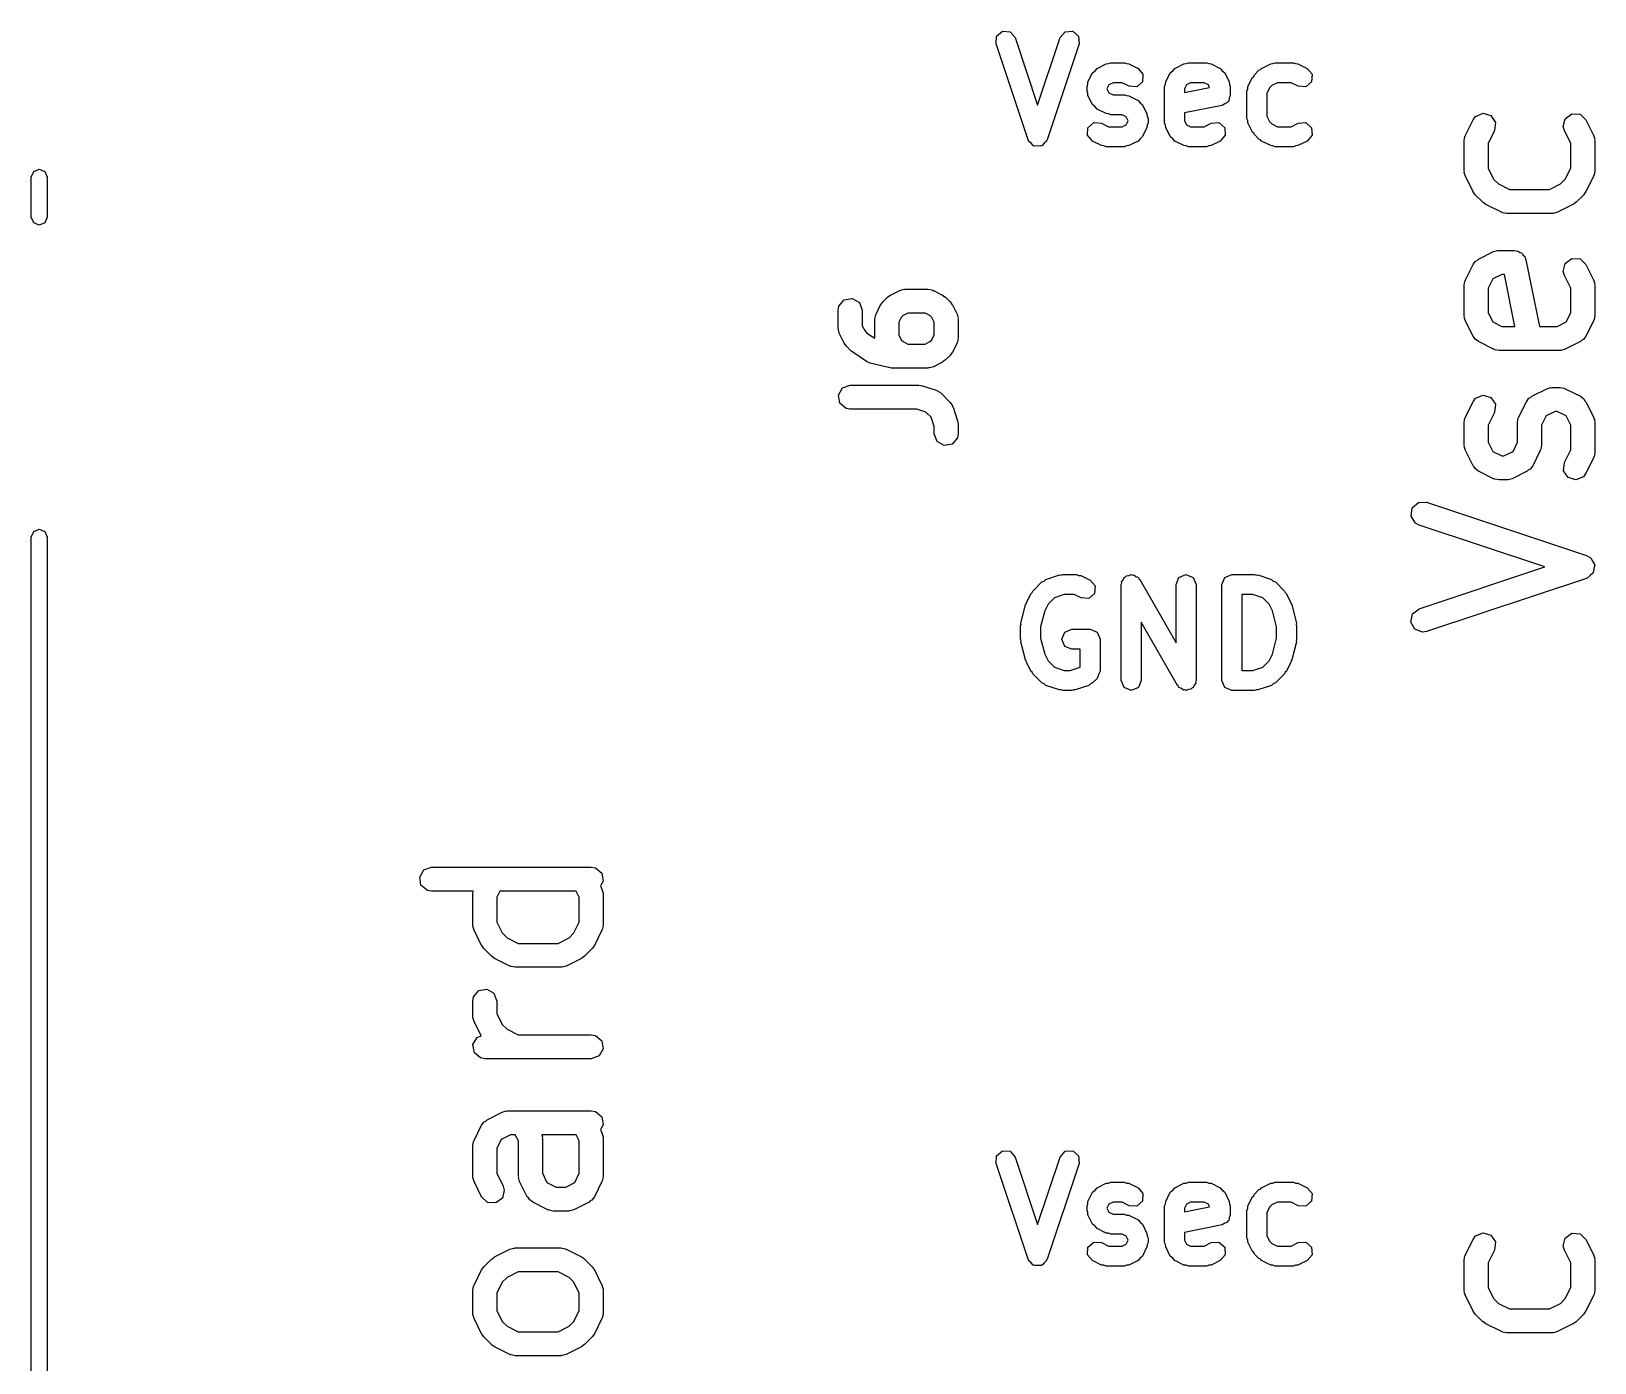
# Model space of a CAD drawing. Extents: x 83.3 to 116.7, y -116.6 to -83.4.
# Drawn here: x 106.95 to 116.73, y -99.24 to -90.91 of the extents above; entities that cross this region are included whole.
import ezdxf

# ---------------------------------------------------------------- set-up
doc = ezdxf.new("R2010")
doc.units = 0
doc.layers.add('BLACK', color=7, linetype='CONTINUOUS')

msp = doc.modelspace()

# ---------------------------------------------------------------- linework, layer by layer
at = {"layer": 'BLACK', "linetype": 'CONTINUOUS'}
for p, q in [((112.987, -90.9435), (113.023, -90.9121)), ((113.023, -90.9121), (113.071, -90.9155)), ((113.071, -90.9155), (113.102, -90.9517)), ((113.384, -90.9517), (113.415, -90.9155)), ((113.415, -90.9155), (113.463, -90.9121)), ((113.463, -90.9121), (113.499, -90.9435)), ((112.984, -90.9912), (112.987, -90.9435)), ((113.184, -91.5912), (112.984, -90.9912)), ((113.102, -90.9517), (113.243, -91.3738)), ((113.243, -91.3738), (113.384, -90.9517)), ((113.502, -90.9912), (113.302, -91.5912)), ((113.499, -90.9435), (113.502, -90.9912)), ((113.615, -91.1441), (113.672, -91.1155)), ((113.672, -91.1155), (113.687, -91.1145)), ((113.687, -91.1145), (113.7, -91.1089)), ((113.7, -91.1089), (113.786, -91.1089)), ((113.786, -91.1089), (113.799, -91.1145)), ((113.799, -91.1145), (113.814, -91.1155)), ((113.814, -91.1155), (113.871, -91.1441)), ((114.101, -91.1441), (114.158, -91.1155)), ((114.158, -91.1155), (114.172, -91.1145)), ((114.172, -91.1145), (114.186, -91.1089)), ((114.186, -91.1089), (114.3, -91.1089)), ((114.3, -91.1089), (114.313, -91.1145)), ((114.313, -91.1145), (114.328, -91.1155)), ((114.328, -91.1155), (114.385, -91.1441)), ((114.643, -91.1441), (114.701, -91.1155)), ((114.701, -91.1155), (114.715, -91.1145)), ((114.715, -91.1145), (114.729, -91.1089)), ((114.729, -91.1089), (114.843, -91.1089)), ((114.843, -91.1089), (114.856, -91.1145)), ((114.856, -91.1145), (114.871, -91.1155)), ((114.871, -91.1155), (114.928, -91.1441)), ((113.558, -91.2292), (113.587, -91.172)), ((113.587, -91.172), (113.602, -91.1591)), ((113.602, -91.1591), (113.615, -91.1441)), ((113.871, -91.1441), (113.902, -91.1802)), ((113.902, -91.1802), (113.899, -91.228)), ((114.044, -91.2292), (114.073, -91.172)), ((114.073, -91.172), (114.088, -91.1591)), ((114.088, -91.1591), (114.101, -91.1441)), ((114.385, -91.1441), (114.398, -91.1591)), ((114.398, -91.1591), (114.413, -91.172)), ((114.413, -91.172), (114.442, -91.2292)), ((114.558, -91.2578), (114.587, -91.2006)), ((114.587, -91.2006), (114.595, -91.1939)), ((114.595, -91.1939), (114.599, -91.1844)), ((114.599, -91.1844), (114.627, -91.1558)), ((114.627, -91.1558), (114.637, -91.1519)), ((114.637, -91.1519), (114.643, -91.1441)), ((114.928, -91.1441), (114.959, -91.1802)), ((114.959, -91.1802), (114.956, -91.228)), ((113.552, -91.2571), (113.557, -91.2437)), ((113.552, -91.2857), (113.552, -91.2571)), ((113.557, -91.2992), (113.552, -91.2857)), ((113.557, -91.2437), (113.558, -91.2292)), ((113.558, -91.3137), (113.557, -91.2992)), ((113.587, -91.3708), (113.558, -91.3137)), ((113.689, -91.2466), (113.677, -91.2714)), ((113.677, -91.2714), (113.689, -91.2963)), ((113.715, -91.2339), (113.689, -91.2466)), ((113.689, -91.2963), (113.715, -91.3089)), ((113.771, -91.2339), (113.715, -91.2339)), ((113.715, -91.3089), (113.786, -91.3089)), ((113.815, -91.2559), (113.771, -91.2339)), ((113.786, -91.3089), (113.799, -91.3145)), ((113.799, -91.3145), (113.814, -91.3155)), ((113.814, -91.3155), (113.871, -91.3441)), ((113.863, -91.2593), (113.815, -91.2559)), ((113.899, -91.228), (113.863, -91.2593)), ((114.037, -91.2571), (114.043, -91.2437)), ((114.037, -91.4857), (114.037, -91.2571)), ((114.043, -91.2437), (114.044, -91.2292)), ((114.175, -91.2466), (114.162, -91.2719)), ((114.162, -91.2952), (114.319, -91.2639)), ((114.162, -91.2719), (114.162, -91.2952)), ((114.2, -91.2339), (114.175, -91.2466)), ((114.285, -91.2339), (114.2, -91.2339)), ((114.311, -91.2466), (114.285, -91.2339)), ((114.319, -91.2639), (114.311, -91.2466)), ((114.448, -91.3143), (114.441, -91.3311)), ((114.442, -91.2292), (114.443, -91.2437)), ((114.443, -91.2437), (114.448, -91.2571)), ((114.448, -91.2571), (114.448, -91.3143)), ((114.552, -91.2857), (114.557, -91.2723)), ((114.552, -91.4571), (114.552, -91.2857)), ((114.557, -91.2723), (114.558, -91.2578)), ((114.694, -91.2656), (114.677, -91.3005)), ((114.677, -91.3005), (114.677, -91.4424)), ((114.708, -91.2514), (114.694, -91.2656)), ((114.743, -91.2339), (114.708, -91.2514)), ((114.828, -91.2339), (114.743, -91.2339)), ((114.872, -91.2559), (114.828, -91.2339)), ((114.92, -91.2593), (114.872, -91.2559)), ((114.956, -91.228), (114.92, -91.2593)), ((113.602, -91.3838), (113.587, -91.3708)), ((113.615, -91.3988), (113.602, -91.3838)), ((113.672, -91.4273), (113.615, -91.3988)), ((113.871, -91.3441), (113.884, -91.3591)), ((113.884, -91.3591), (113.899, -91.372)), ((113.899, -91.372), (113.927, -91.4292)), ((114.398, -91.3756), (114.162, -91.4227)), ((114.413, -91.3654), (114.398, -91.3756)), ((114.43, -91.3585), (114.413, -91.3654)), ((114.432, -91.3525), (114.43, -91.3585)), ((114.438, -91.349), (114.432, -91.3525)), ((114.441, -91.3311), (114.438, -91.349)), ((113.558, -91.5149), (113.595, -91.4836)), ((113.595, -91.4836), (113.642, -91.487)), ((113.642, -91.487), (113.686, -91.5089)), ((113.687, -91.4284), (113.672, -91.4273)), ((113.686, -91.5089), (113.771, -91.5089)), ((113.7, -91.4339), (113.687, -91.4284)), ((113.771, -91.4339), (113.7, -91.4339)), ((113.796, -91.4466), (113.771, -91.4339)), ((113.771, -91.5089), (113.796, -91.4963)), ((113.809, -91.4714), (113.796, -91.4466)), ((113.796, -91.4963), (113.809, -91.4714)), ((113.927, -91.4292), (113.928, -91.4437)), ((113.928, -91.4992), (113.927, -91.5137)), ((113.928, -91.4437), (113.934, -91.4571)), ((113.934, -91.4857), (113.928, -91.4992)), ((113.934, -91.4571), (113.934, -91.4857)), ((114.043, -91.4992), (114.037, -91.4857)), ((114.044, -91.5137), (114.043, -91.4992)), ((114.162, -91.4227), (114.162, -91.471)), ((114.162, -91.471), (114.175, -91.4963)), ((114.175, -91.4963), (114.2, -91.5089)), ((114.2, -91.5089), (114.285, -91.5089)), ((114.285, -91.5089), (114.329, -91.487)), ((114.329, -91.487), (114.377, -91.4836)), ((114.377, -91.4836), (114.413, -91.5149)), ((114.557, -91.4706), (114.552, -91.4571)), ((114.558, -91.4851), (114.557, -91.4706)), ((114.587, -91.5422), (114.558, -91.4851)), ((114.677, -91.4424), (114.694, -91.4773)), ((114.694, -91.4773), (114.708, -91.4915)), ((114.708, -91.4915), (114.743, -91.5089)), ((114.743, -91.5089), (114.828, -91.5089)), ((114.828, -91.5089), (114.872, -91.487)), ((114.872, -91.487), (114.92, -91.4836)), ((114.92, -91.4836), (114.956, -91.5149)), ((115.919, -91.5617), (115.966, -91.4665)), ((115.966, -91.4665), (115.982, -91.4455)), ((115.982, -91.4455), (116.029, -91.4251)), ((116.029, -91.4251), (116.078, -91.4398)), ((116.078, -91.4398), (116.106, -91.4826)), ((116.106, -91.4826), (116.1, -91.5335)), ((116.53, -91.5086), (116.542, -91.4587)), ((116.538, -91.5335), (116.53, -91.5086)), ((116.542, -91.4587), (116.583, -91.4281)), ((116.583, -91.4281), (116.635, -91.4312)), ((116.635, -91.4312), (116.672, -91.4665)), ((116.672, -91.4665), (116.719, -91.5617)), ((113.187, -91.5947), (113.184, -91.5912)), ((113.187, -91.5994), (113.187, -91.5947)), ((113.202, -91.6124), (113.187, -91.5994)), ((113.299, -91.5994), (113.284, -91.6124)), ((113.302, -91.5912), (113.299, -91.5947)), ((113.299, -91.5947), (113.299, -91.5994)), ((113.555, -91.5626), (113.558, -91.5149)), ((113.586, -91.5988), (113.555, -91.5626)), ((113.643, -91.6273), (113.586, -91.5988)), ((113.871, -91.5988), (113.814, -91.6273)), ((113.884, -91.5838), (113.871, -91.5988)), ((113.899, -91.5708), (113.884, -91.5838)), ((113.927, -91.5137), (113.899, -91.5708)), ((114.073, -91.5708), (114.044, -91.5137)), ((114.088, -91.5838), (114.073, -91.5708)), ((114.101, -91.5988), (114.088, -91.5838)), ((114.158, -91.6273), (114.101, -91.5988)), ((114.385, -91.5988), (114.328, -91.6273)), ((114.416, -91.5626), (114.385, -91.5988)), ((114.413, -91.5149), (114.416, -91.5626)), ((114.595, -91.549), (114.587, -91.5422)), ((114.599, -91.5585), (114.595, -91.549)), ((114.627, -91.587), (114.599, -91.5585)), ((114.637, -91.591), (114.627, -91.587)), ((114.643, -91.5988), (114.637, -91.591)), ((114.701, -91.6273), (114.643, -91.5988)), ((114.928, -91.5988), (114.871, -91.6273)), ((114.959, -91.5626), (114.928, -91.5988)), ((114.956, -91.5149), (114.959, -91.5626)), ((115.911, -91.5952), (115.915, -91.5696)), ((115.911, -91.7857), (115.911, -91.5952)), ((115.915, -91.5696), (115.918, -91.5662)), ((115.918, -91.5662), (115.919, -91.5617)), ((116.1, -91.5335), (116.061, -91.6129)), ((116.577, -91.6129), (116.538, -91.5335)), ((116.719, -91.5617), (116.727, -91.5867)), ((116.727, -91.5867), (116.726, -91.591)), ((116.726, -91.591), (116.727, -91.5952)), ((116.727, -91.5952), (116.727, -91.7857)), ((113.215, -91.6273), (113.202, -91.6124)), ((113.22, -91.6277), (113.215, -91.6273)), ((113.223, -91.6307), (113.22, -91.6277)), ((113.243, -91.6293), (113.223, -91.6307)), ((113.263, -91.6307), (113.243, -91.6293)), ((113.266, -91.6277), (113.263, -91.6307)), ((113.271, -91.6273), (113.266, -91.6277)), ((113.284, -91.6124), (113.271, -91.6273)), ((113.658, -91.6284), (113.643, -91.6273)), ((113.671, -91.6339), (113.658, -91.6284)), ((113.786, -91.6339), (113.671, -91.6339)), ((113.799, -91.6284), (113.786, -91.6339)), ((113.814, -91.6273), (113.799, -91.6284)), ((114.172, -91.6284), (114.158, -91.6273)), ((114.186, -91.6339), (114.172, -91.6284)), ((114.3, -91.6339), (114.186, -91.6339)), ((114.313, -91.6284), (114.3, -91.6339)), ((114.328, -91.6273), (114.313, -91.6284)), ((114.715, -91.6284), (114.701, -91.6273)), ((114.729, -91.6339), (114.715, -91.6284)), ((114.843, -91.6339), (114.729, -91.6339)), ((114.856, -91.6284), (114.843, -91.6339)), ((114.871, -91.6273), (114.856, -91.6284)), ((116.061, -91.6129), (116.061, -91.768)), ((116.577, -91.768), (116.577, -91.6129)), ((106.95, -91.825), (106.965, -91.7896)), ((106.965, -91.7896), (107, -91.775)), ((107, -91.775), (107.035, -91.7896)), ((107.035, -91.7896), (107.05, -91.825)), ((115.912, -91.7899), (115.911, -91.7857)), ((115.911, -91.7943), (115.912, -91.7899)), ((115.919, -91.8193), (115.911, -91.7943)), ((116.061, -91.768), (116.095, -91.8365)), ((116.543, -91.8365), (116.577, -91.768)), ((116.727, -91.7857), (116.723, -91.8114)), ((106.95, -92.075), (106.95, -91.825)), ((107.05, -91.825), (107.05, -92.075)), ((115.966, -91.9145), (115.919, -91.8193)), ((116.095, -91.8365), (116.125, -91.8669)), ((116.125, -91.8669), (116.194, -91.9012)), ((116.194, -91.9012), (116.444, -91.9012)), ((116.444, -91.9012), (116.513, -91.8669)), ((116.513, -91.8669), (116.543, -91.8365)), ((116.719, -91.8193), (116.672, -91.9145)), ((116.72, -91.8148), (116.719, -91.8193)), ((116.723, -91.8114), (116.72, -91.8148)), ((115.967, -91.9156), (115.966, -91.9145)), ((115.98, -91.934), (115.967, -91.9156)), ((116.028, -91.9816), (115.98, -91.934)), ((116.029, -91.9823), (116.028, -91.9816)), ((116.047, -91.9957), (116.029, -91.9823)), ((116.143, -92.0433), (116.047, -91.9957)), ((116.591, -91.9957), (116.495, -92.0433)), ((116.592, -91.9945), (116.591, -91.9957)), ((116.61, -91.9816), (116.592, -91.9945)), ((116.658, -91.934), (116.61, -91.9816)), ((116.672, -91.9145), (116.658, -91.9325)), ((116.658, -91.9325), (116.658, -91.934)), ((106.965, -92.1104), (106.95, -92.075)), ((107.05, -92.075), (107.035, -92.1104)), ((116.147, -92.0438), (116.143, -92.0433)), ((116.151, -92.0467), (116.147, -92.0438)), ((116.176, -92.0512), (116.151, -92.0467)), ((116.462, -92.0512), (116.176, -92.0512)), ((116.466, -92.0497), (116.462, -92.0512)), ((116.47, -92.0507), (116.466, -92.0497)), ((116.495, -92.0433), (116.47, -92.0507)), ((107, -92.125), (106.965, -92.1104)), ((107.035, -92.1104), (107, -92.125)), ((116, -92.3377), (116.095, -92.2901)), ((116.095, -92.2901), (116.12, -92.2826)), ((116.12, -92.2826), (116.124, -92.2837)), ((116.124, -92.2837), (116.129, -92.2821)), ((116.129, -92.2821), (116.224, -92.2821)), ((116.224, -92.2821), (116.249, -92.2867)), ((116.249, -92.2867), (116.259, -92.2946)), ((116.259, -92.2946), (116.271, -92.2986)), ((115.919, -92.4665), (115.966, -92.3712)), ((115.966, -92.3712), (115.982, -92.3503)), ((115.982, -92.3503), (115.992, -92.3458)), ((115.992, -92.3458), (116, -92.3377)), ((116.271, -92.2986), (116.278, -92.3106)), ((116.278, -92.3106), (116.289, -92.3196)), ((116.289, -92.3196), (116.291, -92.3318)), ((116.291, -92.3318), (116.297, -92.3424)), ((116.297, -92.3424), (116.381, -92.7583)), ((116.53, -92.4133), (116.542, -92.3634)), ((116.542, -92.3634), (116.583, -92.3329)), ((116.583, -92.3329), (116.635, -92.3359)), ((116.635, -92.3359), (116.672, -92.3712)), ((116.672, -92.3712), (116.719, -92.4665)), ((115.911, -92.5), (115.915, -92.4743)), ((115.915, -92.4743), (115.918, -92.4709)), ((115.918, -92.4709), (115.919, -92.4665)), ((116.089, -92.4607), (116.061, -92.5177)), ((116.146, -92.4321), (116.089, -92.4607)), ((116.162, -92.4321), (116.146, -92.4321)), ((116.228, -92.7583), (116.162, -92.4321)), ((116.538, -92.4383), (116.53, -92.4133)), ((116.577, -92.5177), (116.538, -92.4383)), ((116.719, -92.4665), (116.727, -92.4914)), ((112.034, -92.5922), (112.084, -92.5833)), ((112.084, -92.5833), (112.129, -92.6089)), ((112.276, -92.6041), (112.304, -92.5755)), ((112.304, -92.5755), (112.322, -92.5627)), ((112.322, -92.5627), (112.324, -92.5615)), ((112.324, -92.5615), (112.381, -92.5329)), ((112.381, -92.5329), (112.406, -92.5255)), ((112.406, -92.5255), (112.41, -92.5265)), ((112.41, -92.5265), (112.414, -92.525)), ((112.414, -92.525), (112.557, -92.525)), ((112.557, -92.525), (112.583, -92.5295)), ((112.583, -92.5295), (112.586, -92.5324)), ((112.586, -92.5324), (112.591, -92.5329)), ((112.591, -92.5329), (112.648, -92.5615)), ((112.648, -92.5615), (112.666, -92.5748)), ((112.666, -92.5748), (112.667, -92.5755)), ((112.667, -92.5755), (112.696, -92.6041)), ((115.911, -92.6905), (115.911, -92.5)), ((116.061, -92.5177), (116.061, -92.6728)), ((116.577, -92.6728), (116.577, -92.5177)), ((116.727, -92.4914), (116.726, -92.4958)), ((116.726, -92.4958), (116.727, -92.5)), ((116.727, -92.5), (116.727, -92.6905)), ((111.996, -92.6571), (112.001, -92.6315)), ((111.996, -92.7714), (111.996, -92.6571)), ((112.001, -92.6315), (112.034, -92.5922)), ((112.129, -92.6089), (112.146, -92.6571)), ((112.146, -92.6571), (112.146, -92.7537)), ((112.23, -92.6886), (112.232, -92.6852)), ((112.232, -92.6852), (112.233, -92.6807)), ((112.233, -92.6807), (112.261, -92.6236)), ((112.261, -92.6236), (112.275, -92.6056)), ((112.275, -92.6056), (112.276, -92.6041)), ((112.432, -92.675), (112.402, -92.6902)), ((112.539, -92.675), (112.432, -92.675)), ((112.57, -92.6902), (112.539, -92.675)), ((112.696, -92.6041), (112.709, -92.6225)), ((112.709, -92.6225), (112.71, -92.6236)), ((112.71, -92.6236), (112.739, -92.6807)), ((112.739, -92.6807), (112.746, -92.7057)), ((116.061, -92.6728), (116.089, -92.7298)), ((116.549, -92.7298), (116.577, -92.6728)), ((111.998, -92.7756), (111.996, -92.7714)), ((111.997, -92.78), (111.998, -92.7756)), ((112.004, -92.805), (111.997, -92.78)), ((112.146, -92.7537), (112.162, -92.7841)), ((112.225, -92.7143), (112.23, -92.6886)), ((112.225, -92.8286), (112.225, -92.7143)), ((112.39, -92.7016), (112.375, -92.732)), ((112.375, -92.732), (112.375, -92.8109)), ((112.402, -92.6902), (112.39, -92.7016)), ((112.581, -92.7016), (112.57, -92.6902)), ((112.596, -92.732), (112.581, -92.7016)), ((112.596, -92.8109), (112.596, -92.732)), ((112.746, -92.7057), (112.745, -92.7101)), ((112.745, -92.7101), (112.746, -92.7143)), ((112.746, -92.7143), (112.746, -92.8286)), ((115.912, -92.6947), (115.911, -92.6905)), ((115.911, -92.699), (115.912, -92.6947)), ((115.919, -92.724), (115.911, -92.699)), ((115.966, -92.8193), (115.919, -92.724)), ((116.089, -92.7298), (116.146, -92.7583)), ((116.146, -92.7583), (116.228, -92.7583)), ((116.381, -92.7583), (116.492, -92.7583)), ((116.492, -92.7583), (116.549, -92.7298)), ((116.719, -92.724), (116.672, -92.8193)), ((116.72, -92.7196), (116.719, -92.724)), ((116.723, -92.7161), (116.72, -92.7196)), ((116.727, -92.6905), (116.723, -92.7161)), ((112.033, -92.8621), (112.004, -92.805)), ((112.034, -92.8632), (112.033, -92.8621)), ((112.047, -92.8816), (112.034, -92.8632)), ((112.162, -92.7841), (112.176, -92.7989)), ((112.176, -92.7989), (112.226, -92.8322)), ((112.226, -92.8322), (112.225, -92.8286)), ((112.375, -92.8109), (112.39, -92.8413)), ((112.39, -92.8413), (112.402, -92.8526)), ((112.402, -92.8526), (112.432, -92.8679)), ((112.432, -92.8679), (112.539, -92.8679)), ((112.539, -92.8679), (112.57, -92.8526)), ((112.57, -92.8526), (112.581, -92.8413)), ((112.581, -92.8413), (112.596, -92.8109)), ((112.739, -92.8621), (112.71, -92.9193)), ((112.742, -92.8542), (112.739, -92.8577)), ((112.739, -92.8577), (112.739, -92.8621)), ((112.746, -92.8286), (112.742, -92.8542)), ((115.974, -92.827), (115.966, -92.8193)), ((115.979, -92.8373), (115.974, -92.827)), ((116, -92.8528), (115.979, -92.8373)), ((116.095, -92.9004), (116, -92.8528)), ((116.638, -92.8528), (116.543, -92.9004)), ((116.646, -92.8446), (116.638, -92.8528)), ((116.656, -92.8402), (116.646, -92.8446)), ((116.672, -92.8193), (116.656, -92.8402)), ((112.076, -92.9102), (112.047, -92.8816)), ((112.079, -92.9117), (112.076, -92.9102)), ((112.087, -92.9195), (112.079, -92.9117)), ((112.173, -92.9767), (112.087, -92.9195)), ((112.173, -92.9768), (112.173, -92.9767)), ((112.196, -92.987), (112.173, -92.9768)), ((112.667, -92.9673), (112.649, -92.9802)), ((112.696, -92.9387), (112.667, -92.9673)), ((112.697, -92.9373), (112.696, -92.9387)), ((112.71, -92.9193), (112.697, -92.9373)), ((116.099, -92.9009), (116.095, -92.9004)), ((116.103, -92.9038), (116.099, -92.9009)), ((116.129, -92.9083), (116.103, -92.9038)), ((116.51, -92.9083), (116.129, -92.9083)), ((116.514, -92.9068), (116.51, -92.9083)), ((116.518, -92.9078), (116.514, -92.9068)), ((116.543, -92.9004), (116.518, -92.9078)), ((112.31, -93.0156), (112.196, -92.987)), ((112.314, -93.0153), (112.31, -93.0156)), ((112.329, -93.0179), (112.314, -93.0153)), ((112.557, -93.0179), (112.329, -93.0179)), ((112.561, -93.0163), (112.557, -93.0179)), ((112.566, -93.0174), (112.561, -93.0163)), ((112.591, -93.0099), (112.566, -93.0174)), ((112.648, -92.9814), (112.591, -93.0099)), ((112.649, -92.9802), (112.648, -92.9814)), ((111.998, -93.187), (112.023, -93.1425)), ((112.023, -93.1425), (112.071, -93.125)), ((112.071, -93.125), (112.5, -93.125)), ((112.5, -93.125), (112.522, -93.1289)), ((112.522, -93.1289), (112.524, -93.1288)), ((112.524, -93.1288), (112.609, -93.1574)), ((112.609, -93.1574), (112.632, -93.1698)), ((112.632, -93.1698), (112.635, -93.1736)), ((112.635, -93.1736), (112.639, -93.1755)), ((116.333, -93.1948), (116.428, -93.1472)), ((116.428, -93.1472), (116.453, -93.1398)), ((116.453, -93.1398), (116.458, -93.1408)), ((116.458, -93.1408), (116.462, -93.1393)), ((116.462, -93.1393), (116.51, -93.1393)), ((116.51, -93.1393), (116.535, -93.1438)), ((116.535, -93.1438), (116.539, -93.1467)), ((116.539, -93.1467), (116.543, -93.1472)), ((116.543, -93.1472), (116.638, -93.1948)), ((112.006, -93.2375), (111.998, -93.187)), ((112.046, -93.2705), (112.006, -93.2375)), ((112.071, -93.275), (112.046, -93.2705)), ((112.639, -93.1755), (112.696, -93.2327)), ((112.696, -93.2327), (112.711, -93.254)), ((112.711, -93.254), (112.711, -93.2585)), ((112.711, -93.2585), (112.714, -93.262)), ((112.714, -93.262), (112.743, -93.3477)), ((115.919, -93.3236), (115.966, -93.2284)), ((115.966, -93.2284), (115.982, -93.2074)), ((115.982, -93.2074), (116.029, -93.187)), ((116.029, -93.187), (116.078, -93.2017)), ((116.078, -93.2017), (116.106, -93.2445)), ((116.106, -93.2445), (116.1, -93.2954)), ((116.252, -93.3236), (116.3, -93.2284)), ((116.3, -93.2284), (116.315, -93.2074)), ((116.315, -93.2074), (116.325, -93.203)), ((116.325, -93.203), (116.333, -93.1948)), ((116.638, -93.1948), (116.659, -93.2103)), ((116.659, -93.2103), (116.664, -93.2206)), ((116.664, -93.2206), (116.672, -93.2284)), ((116.672, -93.2284), (116.719, -93.3236)), ((112.488, -93.275), (112.071, -93.275)), ((112.545, -93.2941), (112.488, -93.275)), ((112.577, -93.3262), (112.545, -93.2941)), ((112.596, -93.3836), (112.577, -93.3262)), ((112.743, -93.3477), (112.746, -93.3699)), ((112.746, -93.3699), (112.746, -93.3714)), ((115.911, -93.3571), (115.915, -93.3315)), ((115.911, -93.5), (115.911, -93.3571)), ((115.915, -93.3315), (115.918, -93.3281)), ((115.918, -93.3281), (115.919, -93.3236)), ((116.1, -93.2954), (116.061, -93.3748)), ((116.244, -93.3571), (116.249, -93.3315)), ((116.244, -93.4823), (116.244, -93.3571)), ((116.249, -93.3315), (116.251, -93.3281)), ((116.251, -93.3281), (116.252, -93.3236)), ((116.423, -93.3178), (116.394, -93.3748)), ((116.48, -93.2893), (116.423, -93.3178)), ((116.492, -93.2893), (116.48, -93.2893)), ((116.549, -93.3178), (116.492, -93.2893)), ((116.577, -93.3748), (116.549, -93.3178)), ((116.719, -93.3236), (116.727, -93.3486)), ((116.727, -93.3486), (116.726, -93.3529)), ((116.726, -93.3529), (116.727, -93.3571)), ((116.727, -93.3571), (116.727, -93.5476)), ((112.596, -93.4286), (112.596, -93.3836)), ((112.614, -93.4768), (112.596, -93.4286)), ((112.742, -93.4542), (112.709, -93.4935)), ((112.746, -93.4286), (112.742, -93.4542)), ((112.746, -93.3714), (112.746, -93.4286)), ((116.061, -93.3748), (116.061, -93.4823)), ((116.394, -93.3748), (116.394, -93.5)), ((116.577, -93.5299), (116.577, -93.3748)), ((112.658, -93.5024), (112.614, -93.4768)), ((112.709, -93.4935), (112.658, -93.5024)), ((115.912, -93.5042), (115.911, -93.5)), ((115.911, -93.5086), (115.912, -93.5042)), ((115.919, -93.5335), (115.911, -93.5086)), ((115.966, -93.6288), (115.919, -93.5335)), ((116.061, -93.4823), (116.089, -93.5393)), ((116.089, -93.5393), (116.146, -93.5679)), ((116.158, -93.5679), (116.216, -93.5393)), ((116.216, -93.5393), (116.244, -93.4823)), ((116.386, -93.5335), (116.339, -93.6288)), ((116.387, -93.5291), (116.386, -93.5335)), ((116.39, -93.5257), (116.387, -93.5291)), ((116.394, -93.5), (116.39, -93.5257)), ((116.538, -93.6093), (116.577, -93.5299)), ((116.727, -93.5476), (116.723, -93.5733)), ((115.974, -93.6365), (115.966, -93.6288)), ((115.979, -93.6468), (115.974, -93.6365)), ((116, -93.6623), (115.979, -93.6468)), ((116.095, -93.7099), (116, -93.6623)), ((116.146, -93.5679), (116.158, -93.5679)), ((116.305, -93.6623), (116.21, -93.7099)), ((116.313, -93.6542), (116.305, -93.6623)), ((116.323, -93.6497), (116.313, -93.6542)), ((116.339, -93.6288), (116.323, -93.6497)), ((116.532, -93.6603), (116.538, -93.6093)), ((116.56, -93.7031), (116.532, -93.6603)), ((116.719, -93.5812), (116.672, -93.6764)), ((116.72, -93.5767), (116.719, -93.5812)), ((116.723, -93.5733), (116.72, -93.5767)), ((116.099, -93.7105), (116.095, -93.7099)), ((116.103, -93.7133), (116.099, -93.7105)), ((116.129, -93.7179), (116.103, -93.7133)), ((116.176, -93.7179), (116.129, -93.7179)), ((116.18, -93.7163), (116.176, -93.7179)), ((116.185, -93.7174), (116.18, -93.7163)), ((116.21, -93.7099), (116.185, -93.7174)), ((116.609, -93.7177), (116.56, -93.7031)), ((116.656, -93.6973), (116.609, -93.7177)), ((116.672, -93.6764), (116.656, -93.6973)), ((115.586, -93.8929), (115.625, -93.8588)), ((115.625, -93.8588), (115.676, -93.8574)), ((115.676, -93.8574), (116.676, -94.1908)), ((115.579, -93.9436), (115.586, -93.8929)), ((115.606, -93.9873), (115.579, -93.9436)), ((106.95, -94.075), (106.965, -94.0396)), ((106.965, -94.0396), (107, -94.025)), ((107, -94.025), (107.035, -94.0396)), ((107.035, -94.0396), (107.05, -94.075)), ((115.629, -93.9997), (115.606, -93.9873)), ((116.415, -94.2619), (115.629, -93.9997)), ((106.95, -105.575), (106.95, -94.075)), ((107.05, -94.075), (107.05, -105.575)), ((116.676, -94.1908), (116.699, -94.2032)), ((116.699, -94.2032), (116.7, -94.205)), ((116.7, -94.205), (116.702, -94.2058)), ((116.702, -94.2058), (116.713, -94.2267)), ((116.713, -94.2267), (116.726, -94.2469)), ((116.726, -94.2469), (116.726, -94.249)), ((116.726, -94.249), (116.727, -94.2509)), ((113.284, -94.3502), (113.295, -94.3407)), ((113.295, -94.3407), (113.38, -94.3121)), ((113.38, -94.3121), (113.39, -94.3129)), ((113.39, -94.3129), (113.4, -94.3089)), ((113.4, -94.3089), (113.486, -94.3089)), ((113.486, -94.3089), (113.499, -94.3145)), ((113.499, -94.3145), (113.514, -94.3155)), ((113.514, -94.3155), (113.571, -94.3441)), ((113.571, -94.3441), (113.602, -94.3802)), ((113.768, -94.355), (113.778, -94.3422)), ((113.778, -94.3422), (113.784, -94.3272)), ((113.784, -94.3272), (113.792, -94.3239)), ((113.792, -94.3239), (113.798, -94.3172)), ((113.798, -94.3172), (113.814, -94.3151)), ((113.814, -94.3151), (113.829, -94.3089)), ((113.829, -94.3089), (113.837, -94.3122)), ((113.837, -94.3122), (113.845, -94.3111)), ((113.845, -94.3111), (113.858, -94.321)), ((113.858, -94.321), (113.873, -94.3272)), ((113.873, -94.3272), (113.876, -94.3352)), ((113.876, -94.3352), (113.883, -94.3404)), ((113.883, -94.3404), (114.109, -94.7361)), ((114.109, -94.3714), (114.127, -94.3272)), ((114.127, -94.3272), (114.171, -94.3089)), ((114.171, -94.3089), (114.216, -94.3272)), ((114.216, -94.3272), (114.234, -94.3714)), ((114.395, -94.3714), (114.413, -94.3272)), ((114.413, -94.3272), (114.457, -94.3089)), ((114.457, -94.3089), (114.6, -94.3089)), ((114.6, -94.3089), (114.61, -94.3129)), ((114.61, -94.3129), (114.62, -94.3121)), ((114.62, -94.3121), (114.705, -94.3407)), ((114.705, -94.3407), (114.716, -94.3502)), ((115.629, -94.5241), (116.415, -94.2619)), ((116.676, -94.3331), (115.676, -94.6664)), ((116.678, -94.3317), (116.676, -94.3331)), ((116.68, -94.3317), (116.678, -94.3317)), ((116.698, -94.3159), (116.68, -94.3317)), ((116.716, -94.3012), (116.698, -94.3159)), ((116.717, -94.299), (116.716, -94.3012)), ((116.718, -94.2976), (116.717, -94.299)), ((116.722, -94.2742), (116.718, -94.2976)), ((116.727, -94.2509), (116.722, -94.2742)), ((113.173, -94.4863), (113.201, -94.4292)), ((113.201, -94.4292), (113.209, -94.4225)), ((113.209, -94.4225), (113.213, -94.4129)), ((113.213, -94.4129), (113.27, -94.3558)), ((113.27, -94.3558), (113.284, -94.3502)), ((113.41, -94.4339), (113.348, -94.4546)), ((113.471, -94.4339), (113.41, -94.4339)), ((113.515, -94.4559), (113.471, -94.4339)), ((113.599, -94.428), (113.563, -94.4593)), ((113.602, -94.3802), (113.599, -94.428)), ((113.766, -94.3714), (113.769, -94.3635)), ((113.766, -94.9714), (113.766, -94.3714)), ((113.769, -94.3635), (113.768, -94.355)), ((114.109, -94.7361), (114.109, -94.3714)), ((114.234, -94.3714), (114.234, -94.9714)), ((114.395, -94.9714), (114.395, -94.3714)), ((114.52, -94.4339), (114.52, -94.9089)), ((114.59, -94.4339), (114.52, -94.4339)), ((114.652, -94.4546), (114.59, -94.4339)), ((114.716, -94.3502), (114.73, -94.3558)), ((114.73, -94.3558), (114.787, -94.4129)), ((114.787, -94.4129), (114.791, -94.4225)), ((114.791, -94.4225), (114.799, -94.4292)), ((114.799, -94.4292), (114.827, -94.4863)), ((113.139, -94.6134), (113.168, -94.4991)), ((113.168, -94.4991), (113.172, -94.4934)), ((113.172, -94.4934), (113.173, -94.4863)), ((113.288, -94.5361), (113.262, -94.6363)), ((113.309, -94.4942), (113.288, -94.5361)), ((113.348, -94.4546), (113.309, -94.4942)), ((113.563, -94.4593), (113.515, -94.4559)), ((114.691, -94.4942), (114.652, -94.4546)), ((114.712, -94.5361), (114.691, -94.4942)), ((114.737, -94.6363), (114.712, -94.5361)), ((114.827, -94.4863), (114.828, -94.4934)), ((114.828, -94.4934), (114.832, -94.4991)), ((114.832, -94.4991), (114.861, -94.6134)), ((115.588, -94.556), (115.629, -94.5241)), ((113.137, -94.6286), (113.141, -94.6212)), ((113.137, -94.7143), (113.137, -94.6286)), ((113.141, -94.6212), (113.139, -94.6134)), ((113.262, -94.6363), (113.262, -94.7066)), ((114.117, -95.0024), (113.891, -94.6068)), ((113.891, -94.6068), (113.891, -94.9714)), ((114.737, -94.7066), (114.737, -94.6363)), ((114.861, -94.6134), (114.859, -94.6212)), ((114.859, -94.6212), (114.862, -94.6286)), ((114.862, -94.6286), (114.862, -94.7143)), ((115.578, -94.6062), (115.588, -94.556)), ((115.603, -94.6514), (115.578, -94.6062)), ((113.141, -94.7216), (113.137, -94.7143)), ((113.139, -94.7294), (113.141, -94.7216)), ((113.168, -94.8437), (113.139, -94.7294)), ((113.262, -94.7066), (113.288, -94.8068)), ((113.395, -94.7143), (113.413, -94.6701)), ((113.413, -94.7585), (113.395, -94.7143)), ((113.413, -94.6701), (113.457, -94.6518)), ((113.457, -94.6518), (113.571, -94.6518)), ((113.571, -94.6518), (113.616, -94.6701)), ((113.616, -94.6701), (113.634, -94.7143)), ((113.634, -94.7143), (113.634, -94.9143)), ((114.712, -94.8068), (114.737, -94.7066)), ((114.861, -94.7294), (114.832, -94.8437)), ((114.862, -94.7143), (114.859, -94.7216)), ((114.859, -94.7216), (114.861, -94.7294)), ((115.65, -94.6702), (115.603, -94.6514)), ((115.676, -94.6664), (115.65, -94.6702)), ((113.288, -94.8068), (113.309, -94.8487)), ((113.457, -94.7768), (113.413, -94.7585)), ((113.509, -94.7768), (113.457, -94.7768)), ((113.509, -94.8883), (113.509, -94.7768)), ((114.691, -94.8487), (114.712, -94.8068)), ((113.172, -94.8494), (113.168, -94.8437)), ((113.173, -94.8565), (113.172, -94.8494)), ((113.201, -94.9137), (113.173, -94.8565)), ((113.209, -94.9204), (113.201, -94.9137)), ((113.213, -94.9299), (113.209, -94.9204)), ((113.27, -94.9871), (113.213, -94.9299)), ((113.309, -94.8487), (113.348, -94.8882)), ((113.348, -94.8882), (113.41, -94.9089)), ((113.41, -94.9089), (113.447, -94.9089)), ((113.447, -94.9089), (113.509, -94.8883)), ((113.629, -94.9252), (113.616, -94.9585)), ((113.634, -94.9143), (113.629, -94.9252)), ((114.52, -94.9089), (114.59, -94.9089)), ((114.59, -94.9089), (114.652, -94.8882)), ((114.652, -94.8882), (114.691, -94.8487)), ((114.787, -94.9299), (114.73, -94.9871)), ((114.791, -94.9204), (114.787, -94.9299)), ((114.799, -94.9137), (114.791, -94.9204)), ((114.827, -94.8565), (114.799, -94.9137)), ((114.828, -94.8494), (114.827, -94.8565)), ((114.832, -94.8437), (114.828, -94.8494)), ((113.284, -94.9926), (113.27, -94.9871)), ((113.295, -95.0022), (113.284, -94.9926)), ((113.38, -95.0307), (113.295, -95.0022)), ((113.39, -95.03), (113.38, -95.0307)), ((113.4, -95.0339), (113.39, -95.03)), ((113.467, -95.03), (113.457, -95.0339)), ((113.477, -95.0307), (113.467, -95.03)), ((113.563, -95.0022), (113.477, -95.0307)), ((113.574, -94.9926), (113.563, -95.0022)), ((113.587, -94.987), (113.574, -94.9926)), ((113.616, -94.9585), (113.587, -94.987)), ((113.784, -95.0156), (113.766, -94.9714)), ((113.829, -95.0339), (113.784, -95.0156)), ((113.873, -95.0156), (113.829, -95.0339)), ((113.891, -94.9714), (113.873, -95.0156)), ((114.124, -95.0077), (114.117, -95.0024)), ((114.127, -95.0156), (114.124, -95.0077)), ((114.142, -95.0218), (114.127, -95.0156)), ((114.155, -95.0317), (114.142, -95.0218)), ((114.163, -95.0306), (114.155, -95.0317)), ((114.171, -95.0339), (114.163, -95.0306)), ((114.186, -95.0277), (114.171, -95.0339)), ((114.202, -95.0257), (114.186, -95.0277)), ((114.208, -95.0189), (114.202, -95.0257)), ((114.216, -95.0156), (114.208, -95.0189)), ((114.222, -95.0007), (114.216, -95.0156)), ((114.232, -94.9879), (114.222, -95.0007)), ((114.234, -94.9714), (114.231, -94.9794)), ((114.231, -94.9794), (114.232, -94.9879)), ((114.413, -95.0156), (114.395, -94.9714)), ((114.457, -95.0339), (114.413, -95.0156)), ((114.61, -95.03), (114.6, -95.0339)), ((114.62, -95.0307), (114.61, -95.03)), ((114.705, -95.0022), (114.62, -95.0307)), ((114.716, -94.9926), (114.705, -95.0022)), ((114.73, -94.9871), (114.716, -94.9926)), ((113.457, -95.0339), (113.4, -95.0339)), ((114.6, -95.0339), (114.457, -95.0339)), ((109.379, -96.2013), (109.404, -96.1568)), ((109.387, -96.2518), (109.379, -96.2013)), ((109.404, -96.1568), (109.452, -96.1393)), ((109.452, -96.1393), (110.452, -96.1393)), ((110.452, -96.1393), (110.478, -96.1438)), ((110.478, -96.1438), (110.517, -96.1768)), ((110.517, -96.1768), (110.526, -96.2273)), ((109.427, -96.2848), (109.387, -96.2518)), ((109.452, -96.2893), (109.427, -96.2848)), ((109.714, -96.2893), (109.452, -96.2893)), ((109.711, -96.3095), (109.714, -96.2893)), ((109.88, -96.2893), (109.861, -96.3272)), ((110.358, -96.2893), (109.88, -96.2893)), ((110.377, -96.3272), (110.358, -96.2893)), ((110.526, -96.2273), (110.51, -96.2562)), ((110.51, -96.2562), (110.519, -96.276)), ((110.519, -96.276), (110.527, -96.3009)), ((110.527, -96.3009), (110.526, -96.3053)), ((109.711, -96.5), (109.711, -96.3095)), ((109.861, -96.3272), (109.861, -96.4823)), ((110.377, -96.4823), (110.377, -96.3272)), ((110.526, -96.3053), (110.527, -96.3095)), ((110.527, -96.3095), (110.527, -96.5)), ((109.861, -96.4823), (109.895, -96.5508)), ((110.343, -96.5508), (110.377, -96.4823)), ((109.712, -96.5042), (109.711, -96.5)), ((109.711, -96.5086), (109.712, -96.5042)), ((109.719, -96.5335), (109.711, -96.5086)), ((109.766, -96.6288), (109.719, -96.5335)), ((109.895, -96.5508), (109.925, -96.5812)), ((109.925, -96.5812), (109.994, -96.6155)), ((110.244, -96.6155), (110.313, -96.5812)), ((110.313, -96.5812), (110.343, -96.5508)), ((110.519, -96.5335), (110.472, -96.6288)), ((110.52, -96.5291), (110.519, -96.5335)), ((110.523, -96.5257), (110.52, -96.5291)), ((110.527, -96.5), (110.523, -96.5257)), ((109.767, -96.6299), (109.766, -96.6288)), ((109.78, -96.6483), (109.767, -96.6299)), ((109.828, -96.6959), (109.78, -96.6483)), ((109.994, -96.6155), (110.244, -96.6155)), ((110.458, -96.6483), (110.41, -96.6959)), ((110.472, -96.6288), (110.458, -96.6468)), ((110.458, -96.6468), (110.458, -96.6483)), ((109.829, -96.6966), (109.828, -96.6959)), ((109.847, -96.7099), (109.829, -96.6966)), ((109.943, -96.7576), (109.847, -96.7099)), ((109.947, -96.7581), (109.943, -96.7576)), ((109.951, -96.761), (109.947, -96.7581)), ((109.976, -96.7655), (109.951, -96.761)), ((110.262, -96.7655), (109.976, -96.7655)), ((110.266, -96.7639), (110.262, -96.7655)), ((110.27, -96.765), (110.266, -96.7639)), ((110.295, -96.7576), (110.27, -96.765)), ((110.391, -96.7099), (110.295, -96.7576)), ((110.392, -96.7087), (110.391, -96.7099)), ((110.41, -96.6959), (110.392, -96.7087)), ((109.711, -96.9762), (109.715, -96.9505)), ((109.711, -97.0714), (109.711, -96.9762)), ((109.715, -96.9505), (109.748, -96.9112)), ((109.748, -96.9112), (109.799, -96.9023)), ((109.799, -96.9023), (109.843, -96.928)), ((109.843, -96.928), (109.861, -96.9762)), ((109.861, -96.9762), (109.861, -97.0537)), ((109.712, -97.0756), (109.711, -97.0714)), ((109.711, -97.08), (109.712, -97.0756)), ((109.719, -97.105), (109.711, -97.08)), ((109.861, -97.0537), (109.895, -97.1222)), ((109.764, -97.1949), (109.719, -97.105)), ((109.895, -97.1222), (109.925, -97.1526)), ((109.925, -97.1526), (109.994, -97.1869)), ((109.712, -97.2489), (109.738, -97.2045)), ((109.721, -97.2994), (109.712, -97.2489)), ((109.738, -97.2045), (109.764, -97.1949)), ((109.994, -97.1869), (110.452, -97.1869)), ((110.452, -97.1869), (110.478, -97.1914)), ((110.478, -97.1914), (110.517, -97.2244)), ((110.526, -97.2749), (110.501, -97.3194)), ((110.517, -97.2244), (110.526, -97.2749)), ((109.76, -97.3324), (109.721, -97.2994)), ((109.786, -97.3369), (109.76, -97.3324)), ((110.452, -97.3369), (109.786, -97.3369)), ((110.501, -97.3194), (110.452, -97.3369)), ((109.8, -97.7186), (109.895, -97.671)), ((109.895, -97.671), (109.92, -97.6636)), ((109.92, -97.6636), (109.924, -97.6646)), ((109.924, -97.6646), (109.929, -97.6631)), ((109.929, -97.6631), (110.452, -97.6631)), ((110.452, -97.6631), (110.478, -97.6676)), ((110.478, -97.6676), (110.517, -97.7006)), ((109.719, -97.8474), (109.766, -97.7522)), ((109.766, -97.7522), (109.782, -97.7313)), ((109.782, -97.7313), (109.792, -97.7268)), ((109.792, -97.7268), (109.8, -97.7186)), ((110.526, -97.7511), (110.51, -97.78)), ((110.517, -97.7006), (110.526, -97.7511)), ((109.711, -97.881), (109.715, -97.8553)), ((109.715, -97.8553), (109.718, -97.8519)), ((109.718, -97.8519), (109.719, -97.8474)), ((109.889, -97.8416), (109.861, -97.8987)), ((109.946, -97.8131), (109.889, -97.8416)), ((109.977, -97.8131), (109.946, -97.8131)), ((109.996, -97.851), (109.977, -97.8131)), ((109.996, -98.0714), (109.996, -97.851)), ((110.142, -97.8131), (110.146, -97.8248)), ((110.358, -97.8131), (110.142, -97.8131)), ((110.146, -97.8248), (110.145, -97.8291)), ((110.145, -97.8291), (110.146, -97.8333)), ((110.146, -97.8333), (110.146, -98.0537)), ((110.377, -97.851), (110.358, -97.8131)), ((110.377, -98.0537), (110.377, -97.851)), ((110.51, -97.78), (110.519, -97.7998)), ((110.519, -97.7998), (110.527, -97.8248)), ((110.527, -97.8248), (110.526, -97.8291)), ((110.526, -97.8291), (110.527, -97.8333)), ((110.527, -97.8333), (110.527, -98.0714)), ((109.711, -98.0714), (109.711, -97.881)), ((109.861, -97.8987), (109.861, -98.0537)), ((112.984, -97.9912), (112.987, -97.9435)), ((112.987, -97.9435), (113.023, -97.9121)), ((113.023, -97.9121), (113.071, -97.9155)), ((113.071, -97.9155), (113.102, -97.9517)), ((113.102, -97.9517), (113.243, -98.3738)), ((113.243, -98.3738), (113.384, -97.9517)), ((113.384, -97.9517), (113.415, -97.9155)), ((113.415, -97.9155), (113.463, -97.9121)), ((113.463, -97.9121), (113.499, -97.9435)), ((113.499, -97.9435), (113.502, -97.9912)), ((109.861, -98.0537), (109.9, -98.1331)), ((110.146, -98.0537), (110.175, -98.1108)), ((110.349, -98.1108), (110.377, -98.0537)), ((113.184, -98.5912), (112.984, -97.9912)), ((113.502, -97.9912), (113.302, -98.5912)), ((109.712, -98.0756), (109.711, -98.0714)), ((109.711, -98.08), (109.712, -98.0756)), ((109.719, -98.105), (109.711, -98.08)), ((109.766, -98.2002), (109.719, -98.105)), ((109.908, -98.1581), (109.896, -98.208)), ((109.9, -98.1331), (109.908, -98.1581)), ((109.998, -98.0756), (109.996, -98.0714)), ((109.997, -98.08), (109.998, -98.0756)), ((110.004, -98.105), (109.997, -98.08)), ((110.052, -98.2002), (110.004, -98.105)), ((110.175, -98.1108), (110.232, -98.1393)), ((110.232, -98.1393), (110.292, -98.1393)), ((110.292, -98.1393), (110.349, -98.1108)), ((110.519, -98.105), (110.472, -98.2002)), ((110.52, -98.1005), (110.519, -98.105)), ((110.523, -98.0971), (110.52, -98.1005)), ((110.527, -98.0714), (110.523, -98.0971)), ((113.587, -98.172), (113.602, -98.1591)), ((113.602, -98.1591), (113.615, -98.1441)), ((113.615, -98.1441), (113.672, -98.1155)), ((113.672, -98.1155), (113.687, -98.1145)), ((113.687, -98.1145), (113.7, -98.1089)), ((113.7, -98.1089), (113.786, -98.1089)), ((113.786, -98.1089), (113.799, -98.1145)), ((113.799, -98.1145), (113.814, -98.1155)), ((113.814, -98.1155), (113.871, -98.1441)), ((113.871, -98.1441), (113.902, -98.1802)), ((114.073, -98.172), (114.088, -98.1591)), ((114.088, -98.1591), (114.101, -98.1441)), ((114.101, -98.1441), (114.158, -98.1155)), ((114.158, -98.1155), (114.172, -98.1145)), ((114.172, -98.1145), (114.186, -98.1089)), ((114.186, -98.1089), (114.3, -98.1089)), ((114.3, -98.1089), (114.313, -98.1145)), ((114.313, -98.1145), (114.328, -98.1155)), ((114.328, -98.1155), (114.385, -98.1441)), ((114.385, -98.1441), (114.398, -98.1591)), ((114.398, -98.1591), (114.413, -98.172)), ((114.599, -98.1844), (114.627, -98.1558)), ((114.627, -98.1558), (114.637, -98.1519)), ((114.637, -98.1519), (114.643, -98.1441)), ((114.643, -98.1441), (114.701, -98.1155)), ((114.701, -98.1155), (114.715, -98.1145)), ((114.715, -98.1145), (114.729, -98.1089)), ((114.729, -98.1089), (114.843, -98.1089)), ((114.843, -98.1089), (114.856, -98.1145)), ((114.856, -98.1145), (114.871, -98.1155)), ((114.871, -98.1155), (114.928, -98.1441)), ((114.928, -98.1441), (114.959, -98.1802)), ((109.804, -98.2355), (109.766, -98.2002)), ((109.855, -98.2386), (109.804, -98.2355)), ((109.896, -98.208), (109.855, -98.2386)), ((110.06, -98.2079), (110.052, -98.2002)), ((110.065, -98.2182), (110.06, -98.2079)), ((110.086, -98.2337), (110.065, -98.2182)), ((110.181, -98.2814), (110.086, -98.2337)), ((110.438, -98.2337), (110.343, -98.2814)), ((110.446, -98.2256), (110.438, -98.2337)), ((110.456, -98.2211), (110.446, -98.2256)), ((110.472, -98.2002), (110.456, -98.2211)), ((113.552, -98.2571), (113.557, -98.2437)), ((113.552, -98.2857), (113.552, -98.2571)), ((113.557, -98.2437), (113.558, -98.2292)), ((113.558, -98.2292), (113.587, -98.172)), ((113.689, -98.2466), (113.677, -98.2714)), ((113.715, -98.2339), (113.689, -98.2466)), ((113.771, -98.2339), (113.715, -98.2339)), ((113.815, -98.2559), (113.771, -98.2339)), ((113.863, -98.2593), (113.815, -98.2559)), ((113.899, -98.228), (113.863, -98.2593)), ((113.902, -98.1802), (113.899, -98.228)), ((114.037, -98.2571), (114.043, -98.2437)), ((114.037, -98.4857), (114.037, -98.2571)), ((114.043, -98.2437), (114.044, -98.2292)), ((114.044, -98.2292), (114.073, -98.172)), ((114.175, -98.2466), (114.162, -98.2719)), ((114.2, -98.2339), (114.175, -98.2466)), ((114.285, -98.2339), (114.2, -98.2339)), ((114.311, -98.2466), (114.285, -98.2339)), ((114.319, -98.2639), (114.311, -98.2466)), ((114.413, -98.172), (114.442, -98.2292)), ((114.442, -98.2292), (114.443, -98.2437)), ((114.443, -98.2437), (114.448, -98.2571)), ((114.448, -98.2571), (114.448, -98.3143)), ((114.557, -98.2723), (114.558, -98.2578)), ((114.558, -98.2578), (114.587, -98.2006)), ((114.587, -98.2006), (114.595, -98.1939)), ((114.595, -98.1939), (114.599, -98.1844)), ((114.708, -98.2514), (114.694, -98.2656)), ((114.743, -98.2339), (114.708, -98.2514)), ((114.828, -98.2339), (114.743, -98.2339)), ((114.872, -98.2559), (114.828, -98.2339)), ((114.92, -98.2593), (114.872, -98.2559)), ((114.956, -98.228), (114.92, -98.2593)), ((114.959, -98.1802), (114.956, -98.228)), ((110.185, -98.2819), (110.181, -98.2814)), ((110.189, -98.2848), (110.185, -98.2819)), ((110.214, -98.2893), (110.189, -98.2848)), ((110.31, -98.2893), (110.214, -98.2893)), ((110.314, -98.2878), (110.31, -98.2893)), ((110.318, -98.2888), (110.314, -98.2878)), ((110.343, -98.2814), (110.318, -98.2888)), ((113.557, -98.2992), (113.552, -98.2857)), ((113.558, -98.3137), (113.557, -98.2992)), ((113.587, -98.3708), (113.558, -98.3137)), ((113.677, -98.2714), (113.689, -98.2963)), ((113.689, -98.2963), (113.715, -98.3089)), ((113.715, -98.3089), (113.786, -98.3089)), ((113.786, -98.3089), (113.799, -98.3145)), ((113.799, -98.3145), (113.814, -98.3155)), ((113.814, -98.3155), (113.871, -98.3441)), ((113.871, -98.3441), (113.884, -98.3591)), ((114.162, -98.2952), (114.319, -98.2639)), ((114.162, -98.2719), (114.162, -98.2952)), ((114.432, -98.3525), (114.43, -98.3585)), ((114.438, -98.349), (114.432, -98.3525)), ((114.441, -98.3311), (114.438, -98.349)), ((114.448, -98.3143), (114.441, -98.3311)), ((114.552, -98.2857), (114.557, -98.2723)), ((114.552, -98.4571), (114.552, -98.2857)), ((114.694, -98.2656), (114.677, -98.3005)), ((114.677, -98.3005), (114.677, -98.4424)), ((113.602, -98.3838), (113.587, -98.3708)), ((113.615, -98.3988), (113.602, -98.3838)), ((113.672, -98.4273), (113.615, -98.3988)), ((113.687, -98.4284), (113.672, -98.4273)), ((113.7, -98.4339), (113.687, -98.4284)), ((113.771, -98.4339), (113.7, -98.4339)), ((113.796, -98.4466), (113.771, -98.4339)), ((113.809, -98.4714), (113.796, -98.4466)), ((113.884, -98.3591), (113.899, -98.372)), ((113.899, -98.372), (113.927, -98.4292)), ((113.927, -98.4292), (113.928, -98.4437)), ((113.928, -98.4437), (113.934, -98.4571)), ((114.398, -98.3756), (114.162, -98.4227)), ((114.162, -98.4227), (114.162, -98.471)), ((114.413, -98.3654), (114.398, -98.3756)), ((114.43, -98.3585), (114.413, -98.3654)), ((114.677, -98.4424), (114.694, -98.4773)), ((115.966, -98.4665), (115.982, -98.4455)), ((115.982, -98.4455), (116.029, -98.4251)), ((116.029, -98.4251), (116.078, -98.4398)), ((116.078, -98.4398), (116.106, -98.4826)), ((116.542, -98.4587), (116.583, -98.4281)), ((116.583, -98.4281), (116.635, -98.4312)), ((116.635, -98.4312), (116.672, -98.4665)), ((109.847, -98.5758), (109.943, -98.5282)), ((109.943, -98.5282), (109.968, -98.5207)), ((109.968, -98.5207), (109.972, -98.5218)), ((109.972, -98.5218), (109.976, -98.5202)), ((109.976, -98.5202), (110.262, -98.5202)), ((110.262, -98.5202), (110.288, -98.5248)), ((110.288, -98.5248), (110.291, -98.5276)), ((110.291, -98.5276), (110.295, -98.5282)), ((110.295, -98.5282), (110.391, -98.5758)), ((113.555, -98.5626), (113.558, -98.5149)), ((113.558, -98.5149), (113.595, -98.4836)), ((113.595, -98.4836), (113.642, -98.487)), ((113.642, -98.487), (113.686, -98.5089)), ((113.686, -98.5089), (113.771, -98.5089)), ((113.771, -98.5089), (113.796, -98.4963)), ((113.796, -98.4963), (113.809, -98.4714)), ((113.927, -98.5137), (113.899, -98.5708)), ((113.928, -98.4992), (113.927, -98.5137)), ((113.934, -98.4857), (113.928, -98.4992)), ((113.934, -98.4571), (113.934, -98.4857)), ((114.043, -98.4992), (114.037, -98.4857)), ((114.044, -98.5137), (114.043, -98.4992)), ((114.073, -98.5708), (114.044, -98.5137)), ((114.162, -98.471), (114.175, -98.4963)), ((114.175, -98.4963), (114.2, -98.5089)), ((114.2, -98.5089), (114.285, -98.5089)), ((114.285, -98.5089), (114.329, -98.487)), ((114.329, -98.487), (114.377, -98.4836)), ((114.377, -98.4836), (114.413, -98.5149)), ((114.413, -98.5149), (114.416, -98.5626)), ((114.557, -98.4706), (114.552, -98.4571)), ((114.558, -98.4851), (114.557, -98.4706)), ((114.587, -98.5422), (114.558, -98.4851)), ((114.595, -98.549), (114.587, -98.5422)), ((114.599, -98.5585), (114.595, -98.549)), ((114.694, -98.4773), (114.708, -98.4915)), ((114.708, -98.4915), (114.743, -98.5089)), ((114.743, -98.5089), (114.828, -98.5089)), ((114.828, -98.5089), (114.872, -98.487)), ((114.872, -98.487), (114.92, -98.4836)), ((114.92, -98.4836), (114.956, -98.5149)), ((114.956, -98.5149), (114.959, -98.5626)), ((115.919, -98.5617), (115.966, -98.4665)), ((116.1, -98.5335), (116.061, -98.6129)), ((116.106, -98.4826), (116.1, -98.5335)), ((116.53, -98.5086), (116.542, -98.4587)), ((116.538, -98.5335), (116.53, -98.5086)), ((116.577, -98.6129), (116.538, -98.5335)), ((116.672, -98.4665), (116.719, -98.5617)), ((109.766, -98.6569), (109.78, -98.6389)), ((109.78, -98.6374), (109.828, -98.5898)), ((109.78, -98.6389), (109.78, -98.6374)), ((109.828, -98.5898), (109.846, -98.577)), ((109.846, -98.577), (109.847, -98.5758)), ((110.391, -98.5758), (110.409, -98.5891)), ((110.409, -98.5891), (110.41, -98.5898)), ((110.41, -98.5898), (110.458, -98.6374)), ((110.458, -98.6374), (110.471, -98.6558)), ((113.187, -98.5947), (113.184, -98.5912)), ((113.187, -98.5994), (113.187, -98.5947)), ((113.202, -98.6124), (113.187, -98.5994)), ((113.215, -98.6273), (113.202, -98.6124)), ((113.22, -98.6277), (113.215, -98.6273)), ((113.223, -98.6307), (113.22, -98.6277)), ((113.243, -98.6293), (113.223, -98.6307)), ((113.263, -98.6307), (113.243, -98.6293)), ((113.266, -98.6277), (113.263, -98.6307)), ((113.271, -98.6273), (113.266, -98.6277)), ((113.284, -98.6124), (113.271, -98.6273)), ((113.299, -98.5994), (113.284, -98.6124)), ((113.302, -98.5912), (113.299, -98.5947)), ((113.299, -98.5947), (113.299, -98.5994)), ((113.586, -98.5988), (113.555, -98.5626)), ((113.643, -98.6273), (113.586, -98.5988)), ((113.658, -98.6284), (113.643, -98.6273)), ((113.671, -98.6339), (113.658, -98.6284)), ((113.786, -98.6339), (113.671, -98.6339)), ((113.799, -98.6284), (113.786, -98.6339)), ((113.814, -98.6273), (113.799, -98.6284)), ((113.871, -98.5988), (113.814, -98.6273)), ((113.884, -98.5838), (113.871, -98.5988)), ((113.899, -98.5708), (113.884, -98.5838)), ((114.088, -98.5838), (114.073, -98.5708)), ((114.101, -98.5988), (114.088, -98.5838)), ((114.158, -98.6273), (114.101, -98.5988)), ((114.172, -98.6284), (114.158, -98.6273)), ((114.186, -98.6339), (114.172, -98.6284)), ((114.3, -98.6339), (114.186, -98.6339)), ((114.313, -98.6284), (114.3, -98.6339)), ((114.328, -98.6273), (114.313, -98.6284)), ((114.385, -98.5988), (114.328, -98.6273)), ((114.416, -98.5626), (114.385, -98.5988)), ((114.627, -98.587), (114.599, -98.5585)), ((114.637, -98.591), (114.627, -98.587)), ((114.643, -98.5988), (114.637, -98.591)), ((114.701, -98.6273), (114.643, -98.5988)), ((114.715, -98.6284), (114.701, -98.6273)), ((114.729, -98.6339), (114.715, -98.6284)), ((114.843, -98.6339), (114.729, -98.6339)), ((114.856, -98.6284), (114.843, -98.6339)), ((114.871, -98.6273), (114.856, -98.6284)), ((114.928, -98.5988), (114.871, -98.6273)), ((114.959, -98.5626), (114.928, -98.5988)), ((115.911, -98.5952), (115.915, -98.5696)), ((115.911, -98.7857), (115.911, -98.5952)), ((115.915, -98.5696), (115.918, -98.5662)), ((115.918, -98.5662), (115.919, -98.5617)), ((116.061, -98.6129), (116.061, -98.768)), ((116.577, -98.768), (116.577, -98.6129)), ((116.719, -98.5617), (116.727, -98.5867)), ((116.727, -98.5867), (116.726, -98.591)), ((116.726, -98.591), (116.727, -98.5952)), ((116.727, -98.5952), (116.727, -98.7857)), ((109.719, -98.7522), (109.766, -98.6569)), ((109.895, -98.7349), (109.861, -98.8034)), ((109.925, -98.7045), (109.895, -98.7349)), ((109.994, -98.6702), (109.925, -98.7045)), ((110.244, -98.6702), (109.994, -98.6702)), ((110.313, -98.7045), (110.244, -98.6702)), ((110.343, -98.7349), (110.313, -98.7045)), ((110.377, -98.8034), (110.343, -98.7349)), ((110.471, -98.6558), (110.472, -98.6569)), ((110.472, -98.6569), (110.519, -98.7522)), ((109.711, -98.7857), (109.715, -98.7601)), ((109.711, -98.9286), (109.711, -98.7857)), ((109.715, -98.7601), (109.718, -98.7566)), ((109.718, -98.7566), (109.719, -98.7522)), ((109.861, -98.8034), (109.861, -98.9109)), ((110.377, -98.9109), (110.377, -98.8034)), ((110.519, -98.7522), (110.527, -98.7771)), ((110.527, -98.7771), (110.526, -98.7815)), ((110.526, -98.7815), (110.527, -98.7857)), ((110.527, -98.7857), (110.527, -98.9286)), ((115.912, -98.7899), (115.911, -98.7857)), ((115.911, -98.7943), (115.912, -98.7899)), ((115.919, -98.8193), (115.911, -98.7943)), ((115.966, -98.9145), (115.919, -98.8193)), ((116.061, -98.768), (116.095, -98.8365)), ((116.095, -98.8365), (116.125, -98.8669)), ((116.513, -98.8669), (116.543, -98.8365)), ((116.543, -98.8365), (116.577, -98.768)), ((116.719, -98.8193), (116.672, -98.9145)), ((116.72, -98.8148), (116.719, -98.8193)), ((116.723, -98.8114), (116.72, -98.8148)), ((116.727, -98.7857), (116.723, -98.8114)), ((109.712, -98.9328), (109.711, -98.9286)), ((109.711, -98.9371), (109.712, -98.9328)), ((109.719, -98.9621), (109.711, -98.9371)), ((109.861, -98.9109), (109.895, -98.9794)), ((110.343, -98.9794), (110.377, -98.9109)), ((110.527, -98.9286), (110.523, -98.9542)), ((115.967, -98.9156), (115.966, -98.9145)), ((115.98, -98.934), (115.967, -98.9156)), ((116.028, -98.9816), (115.98, -98.934)), ((116.125, -98.8669), (116.194, -98.9012)), ((116.194, -98.9012), (116.444, -98.9012)), ((116.444, -98.9012), (116.513, -98.8669)), ((116.658, -98.934), (116.61, -98.9816)), ((116.672, -98.9145), (116.658, -98.9325)), ((116.658, -98.9325), (116.658, -98.934)), ((109.766, -99.0573), (109.719, -98.9621)), ((109.895, -98.9794), (109.925, -99.0098)), ((109.925, -99.0098), (109.994, -99.044)), ((110.244, -99.044), (110.313, -99.0098)), ((110.313, -99.0098), (110.343, -98.9794)), ((110.519, -98.9621), (110.472, -99.0573)), ((110.52, -98.9577), (110.519, -98.9621)), ((110.523, -98.9542), (110.52, -98.9577)), ((116.029, -98.9823), (116.028, -98.9816)), ((116.047, -98.9957), (116.029, -98.9823)), ((116.143, -99.0433), (116.047, -98.9957)), ((116.591, -98.9957), (116.495, -99.0433)), ((116.592, -98.9945), (116.591, -98.9957)), ((116.61, -98.9816), (116.592, -98.9945)), ((109.767, -99.0585), (109.766, -99.0573)), ((109.78, -99.0768), (109.767, -99.0585)), ((109.828, -99.1245), (109.78, -99.0768)), ((109.829, -99.1252), (109.828, -99.1245)), ((109.847, -99.1385), (109.829, -99.1252)), ((109.943, -99.1861), (109.847, -99.1385)), ((109.994, -99.044), (110.244, -99.044)), ((110.391, -99.1385), (110.295, -99.1861)), ((110.392, -99.1373), (110.391, -99.1385)), ((110.41, -99.1245), (110.392, -99.1373)), ((110.458, -99.0768), (110.41, -99.1245)), ((110.472, -99.0573), (110.458, -99.0754)), ((110.458, -99.0754), (110.458, -99.0768)), ((116.147, -99.0438), (116.143, -99.0433)), ((116.151, -99.0467), (116.147, -99.0438)), ((116.176, -99.0512), (116.151, -99.0467)), ((116.462, -99.0512), (116.176, -99.0512)), ((116.466, -99.0497), (116.462, -99.0512)), ((116.47, -99.0507), (116.466, -99.0497)), ((116.495, -99.0433), (116.47, -99.0507)), ((109.947, -99.1866), (109.943, -99.1861)), ((109.951, -99.1895), (109.947, -99.1866)), ((109.976, -99.194), (109.951, -99.1895)), ((110.262, -99.194), (109.976, -99.194)), ((110.266, -99.1925), (110.262, -99.194)), ((110.27, -99.1936), (110.266, -99.1925)), ((110.295, -99.1861), (110.27, -99.1936))]:
    msp.add_line(p, q, dxfattribs=at)

doc.saveas('drawing.dxf')
